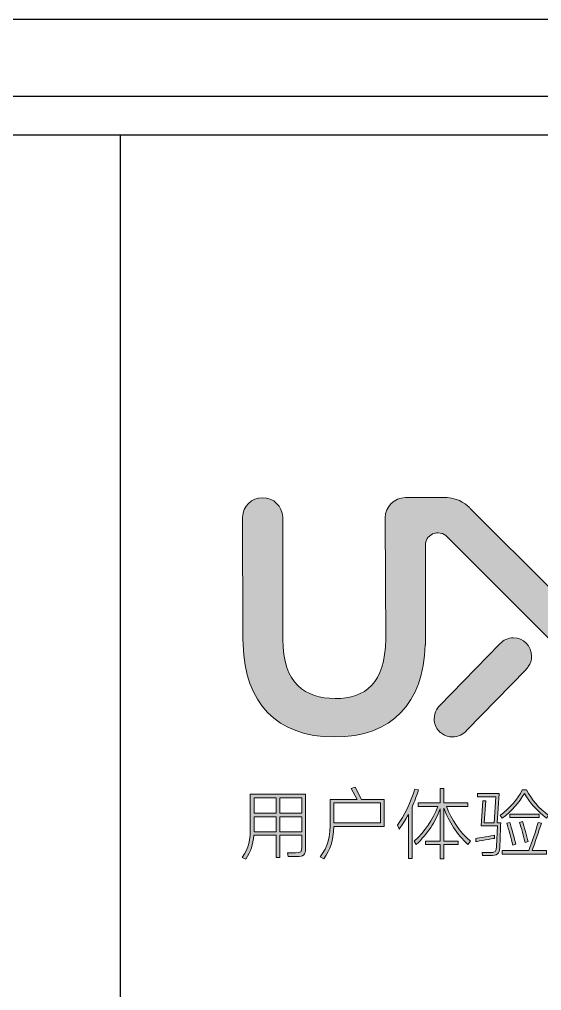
# Model space of a CAD drawing. Extents: x 23971 to 232415, y -48119 to 67869.
# Drawn here: x 230331 to 231431, y 40267 to 42314 of the extents above; entities that cross this region are included whole.
import ezdxf

# ---------------------------------------------------------------- set-up
doc = ezdxf.new("R2010")
doc.units = 0
doc.header["$LTSCALE"] = 1000
doc.header["$MEASUREMENT"] = 0
doc.layers.add('_U+56FE_U+5C42 1', color=7, linetype='Continuous')

# ---------------------------------------------------------------- blocks, each defined once
blk = doc.blocks.new('block 3')
at = {"layer": '_U+56FE_U+5C42 1'}
h = blk.add_hatch(color=251, dxfattribs=at)
h.dxf.hatch_style = 2
edge = h.paths.add_edge_path()
edge.add_spline(control_points=[(82.999, -165.967), (83.541, -165.967), (83.644, -165.848), (83.644, -165.394), (83.644, -165.394), (83.644, -164.174), (83.644, -164.174), (83.644, -164.174), (81.389, -164.174), (81.389, -164.174), (81.389, -164.174), (81.389, -166.429), (81.389, -166.429), (81.389, -166.429), (81.023, -166.429), (81.023, -166.429), (81.023, -166.429), (81.023, -164.174), (81.023, -164.174), (81.023, -164.174), (78.752, -164.174), (78.752, -164.174), (78.688, -165.147), (78.465, -165.752), (77.939, -166.613), (77.939, -166.613), (77.58, -166.429), (77.58, -166.429), (78.29, -165.346), (78.401, -164.82), (78.401, -163.099), (78.401, -163.099), (78.401, -159.991), (78.401, -159.991), (78.401, -159.991), (84.019, -159.991), (84.019, -159.991), (84.019, -159.991), (84.019, -165.513), (84.019, -165.513), (84.019, -166.151), (83.82, -166.342), (83.118, -166.342), (83.118, -166.342), (82.234, -166.342), (82.234, -166.342), (82.234, -166.342), (82.17, -165.967), (82.17, -165.967), (82.17, -165.967), (82.999, -165.967), (82.999, -165.967)], knot_values=[0, 0, 0, 0, 1, 1, 1, 2, 2, 2, 3, 3, 3, 4, 4, 4, 5, 5, 5, 6, 6, 6, 7, 7, 7, 8, 8, 8, 9, 9, 9, 10, 10, 10, 11, 11, 11, 12, 12, 12, 13, 13, 13, 14, 14, 14, 15, 15, 15, 16, 16, 16, 17, 17, 17, 17], degree=3, periodic=0)
edge = h.paths.add_edge_path()
edge.add_spline(control_points=[(78.776, -163.808), (78.776, -163.808), (81.023, -163.808), (81.023, -163.808), (81.023, -163.808), (81.023, -162.302), (81.023, -162.302), (81.023, -162.302), (78.784, -162.302), (78.784, -162.302), (78.784, -162.302), (78.784, -163.226), (78.784, -163.226), (78.784, -163.433), (78.784, -163.632), (78.776, -163.808)], knot_values=[0, 0, 0, 0, 1, 1, 1, 2, 2, 2, 3, 3, 3, 4, 4, 4, 5, 5, 5, 5], degree=3, periodic=0)
h.paths.add_polyline_path([(78.784, -161.935), (81.023, -161.935), (81.023, -160.357), (78.784, -160.357)])
h.paths.add_polyline_path([(81.389, -160.357), (81.389, -161.935), (83.644, -161.935), (83.644, -160.357)])
h.paths.add_polyline_path([(81.389, -163.808), (83.644, -163.808), (83.644, -162.302), (81.389, -162.302)])
h = blk.add_hatch(color=251, dxfattribs=at)
h.dxf.hatch_style = 2
edge = h.paths.add_edge_path()
edge.add_spline(control_points=[(89.717, -160.533), (89.717, -160.533), (92.004, -160.533), (92.004, -160.533), (92.004, -160.533), (92.004, -163.29), (92.004, -163.29), (92.004, -163.29), (86.888, -163.29), (86.888, -163.29), (86.832, -164.828), (86.585, -165.545), (85.876, -166.565), (85.876, -166.565), (85.509, -166.358), (85.509, -166.358), (86.33, -165.242), (86.521, -164.541), (86.521, -162.493), (86.521, -162.493), (86.521, -160.533), (86.521, -160.533), (86.521, -160.533), (89.262, -160.533), (89.262, -160.533), (89.262, -160.533), (88.657, -159.409), (88.657, -159.409), (88.657, -159.409), (89.063, -159.282), (89.063, -159.282), (89.063, -159.282), (89.717, -160.533), (89.717, -160.533)], knot_values=[0, 0, 0, 0, 1, 1, 1, 2, 2, 2, 3, 3, 3, 4, 4, 4, 5, 5, 5, 6, 6, 6, 7, 7, 7, 8, 8, 8, 9, 9, 9, 10, 10, 10, 11, 11, 11, 11], degree=3, periodic=0)
edge = h.paths.add_edge_path()
edge.add_spline(control_points=[(86.896, -162.923), (86.896, -162.923), (91.621, -162.923), (91.621, -162.923), (91.621, -162.923), (91.621, -160.883), (91.621, -160.883), (91.621, -160.883), (86.904, -160.883), (86.904, -160.883), (86.904, -160.883), (86.904, -162.413), (86.904, -162.413), (86.904, -162.597), (86.904, -162.764), (86.896, -162.923)], knot_values=[0, 0, 0, 0, 1, 1, 1, 2, 2, 2, 3, 3, 3, 4, 4, 4, 5, 5, 5, 5], degree=3, periodic=0)
h = blk.add_hatch(color=251, dxfattribs=at)
h.dxf.hatch_style = 2
edge = h.paths.add_edge_path()
edge.add_spline(control_points=[(94.474, -162.055), (94.179, -162.605), (93.86, -163.107), (93.518, -163.545), (93.518, -163.545), (93.359, -163.13), (93.359, -163.13), (94.044, -162.23), (94.713, -160.851), (95.12, -159.481), (95.12, -159.481), (95.494, -159.545), (95.494, -159.545), (95.311, -160.15), (95.096, -160.748), (94.841, -161.306), (94.841, -161.306), (94.841, -166.525), (94.841, -166.525), (94.841, -166.525), (94.474, -166.525), (94.474, -166.525), (94.474, -166.525), (94.474, -162.055), (94.474, -162.055)], knot_values=[0, 0, 0, 0, 1, 1, 1, 2, 2, 2, 3, 3, 3, 4, 4, 4, 5, 5, 5, 6, 6, 6, 7, 7, 7, 8, 8, 8, 8], degree=3, periodic=0)
edge = h.paths.add_edge_path()
edge.add_spline(control_points=[(97.709, -165.115), (97.709, -165.115), (96.227, -165.115), (96.227, -165.115), (96.227, -165.115), (96.227, -164.764), (96.227, -164.764), (96.227, -164.764), (97.709, -164.764), (97.709, -164.764), (97.709, -164.764), (97.709, -161.481), (97.709, -161.481), (97.199, -162.844), (96.442, -163.975), (95.271, -165.123), (95.271, -165.123), (95.048, -164.788), (95.048, -164.788), (96.187, -163.728), (96.936, -162.612), (97.47, -161.25), (97.47, -161.25), (95.462, -161.25), (95.462, -161.25), (95.462, -161.25), (95.462, -160.875), (95.462, -160.875), (95.462, -160.875), (97.709, -160.875), (97.709, -160.875), (97.709, -160.875), (97.709, -159.409), (97.709, -159.409), (97.709, -159.409), (98.076, -159.409), (98.076, -159.409), (98.076, -159.409), (98.076, -160.875), (98.076, -160.875), (98.076, -160.875), (100.514, -160.875), (100.514, -160.875), (100.514, -160.875), (100.514, -161.25), (100.514, -161.25), (100.514, -161.25), (98.331, -161.25), (98.331, -161.25), (98.849, -162.612), (99.709, -163.832), (100.785, -164.772), (100.785, -164.772), (100.514, -165.107), (100.514, -165.107), (99.43, -164.111), (98.57, -162.78), (98.076, -161.409), (98.076, -161.409), (98.076, -164.764), (98.076, -164.764), (98.076, -164.764), (99.542, -164.764), (99.542, -164.764), (99.542, -164.764), (99.542, -165.115), (99.542, -165.115), (99.542, -165.115), (98.076, -165.115), (98.076, -165.115), (98.076, -165.115), (98.076, -166.581), (98.076, -166.581), (98.076, -166.581), (97.709, -166.581), (97.709, -166.581), (97.709, -166.581), (97.709, -165.115), (97.709, -165.115)], knot_values=[0, 0, 0, 0, 1, 1, 1, 2, 2, 2, 3, 3, 3, 4, 4, 4, 5, 5, 5, 6, 6, 6, 7, 7, 7, 8, 8, 8, 9, 9, 9, 10, 10, 10, 11, 11, 11, 12, 12, 12, 13, 13, 13, 14, 14, 14, 15, 15, 15, 16, 16, 16, 17, 17, 17, 18, 18, 18, 19, 19, 19, 20, 20, 20, 21, 21, 21, 22, 22, 22, 23, 23, 23, 24, 24, 24, 25, 25, 25, 26, 26, 26, 26], degree=3, periodic=0)
h = blk.add_hatch(color=251, dxfattribs=at)
h.dxf.hatch_style = 2
edge = h.paths.add_edge_path()
edge.add_spline(control_points=[(101.335, -164.82), (101.335, -164.82), (101.319, -164.485), (101.319, -164.485), (101.558, -164.453), (103.017, -164.214), (103.216, -164.174), (103.216, -164.174), (103.232, -164.493), (103.232, -164.493), (103.056, -164.517), (101.566, -164.78), (101.335, -164.82)], knot_values=[0, 0, 0, 0, 1, 1, 1, 2, 2, 2, 3, 3, 3, 4, 4, 4, 4], degree=3, periodic=0)
edge = h.paths.add_edge_path()
edge.add_spline(control_points=[(102.682, -165.935), (103.28, -165.935), (103.431, -165.824), (103.439, -165.306), (103.439, -165.306), (103.527, -163.218), (103.527, -163.218), (103.527, -163.218), (101.853, -163.218), (101.853, -163.218), (101.853, -163.218), (102.028, -160.676), (102.028, -160.676), (102.028, -160.676), (102.347, -160.676), (102.347, -160.676), (102.347, -160.676), (102.188, -162.907), (102.188, -162.907), (102.188, -162.907), (103.184, -162.907), (103.184, -162.907), (103.184, -162.907), (103.367, -160.246), (103.367, -160.246), (103.367, -160.246), (101.503, -160.246), (101.503, -160.246), (101.503, -160.246), (101.503, -159.919), (101.503, -159.919), (101.503, -159.919), (103.702, -159.919), (103.702, -159.919), (103.702, -159.919), (103.511, -162.907), (103.511, -162.907), (103.511, -162.907), (103.861, -162.907), (103.861, -162.907), (103.837, -163.505), (103.797, -164.652), (103.758, -165.417), (103.734, -166.079), (103.519, -166.238), (102.77, -166.238), (102.77, -166.238), (102.013, -166.238), (102.013, -166.238), (102.013, -166.238), (101.957, -165.935), (101.957, -165.935), (101.957, -165.935), (102.682, -165.935), (102.682, -165.935)], knot_values=[0, 0, 0, 0, 1, 1, 1, 2, 2, 2, 3, 3, 3, 4, 4, 4, 5, 5, 5, 6, 6, 6, 7, 7, 7, 8, 8, 8, 9, 9, 9, 10, 10, 10, 11, 11, 11, 12, 12, 12, 13, 13, 13, 14, 14, 14, 15, 15, 15, 16, 16, 16, 17, 17, 17, 18, 18, 18, 18], degree=3, periodic=0)
edge = h.paths.add_edge_path()
edge.add_spline(control_points=[(106.268, -159.919), (105.718, -160.86), (105.009, -161.688), (104.021, -162.429), (104.021, -162.429), (103.797, -162.15), (103.797, -162.15), (104.817, -161.393), (105.559, -160.525), (106.053, -159.545), (106.053, -159.545), (106.491, -159.545), (106.491, -159.545), (106.977, -160.565), (107.726, -161.417), (108.73, -162.15), (108.73, -162.15), (108.515, -162.429), (108.515, -162.429), (107.535, -161.696), (106.818, -160.867), (106.268, -159.919)], knot_values=[0, 0, 0, 0, 1, 1, 1, 2, 2, 2, 3, 3, 3, 4, 4, 4, 5, 5, 5, 6, 6, 6, 7, 7, 7, 7], degree=3, periodic=0)
edge = h.paths.add_edge_path()
edge.add_spline(control_points=[(107.049, -165.728), (107.049, -165.728), (108.507, -165.728), (108.507, -165.728), (108.507, -165.728), (108.507, -166.087), (108.507, -166.087), (108.507, -166.087), (104.021, -166.087), (104.021, -166.087), (104.021, -166.087), (104.021, -165.728), (104.021, -165.728), (104.021, -165.728), (106.714, -165.728), (106.714, -165.728), (107.017, -164.907), (107.431, -163.688), (107.678, -162.859), (107.678, -162.859), (107.989, -162.955), (107.989, -162.955), (107.742, -163.72), (107.336, -164.947), (107.049, -165.728)], knot_values=[0, 0, 0, 0, 1, 1, 1, 2, 2, 2, 3, 3, 3, 4, 4, 4, 5, 5, 5, 6, 6, 6, 7, 7, 7, 8, 8, 8, 8], degree=3, periodic=0)
edge = h.paths.add_edge_path()
edge.add_spline(control_points=[(104.483, -162.947), (104.483, -162.947), (104.77, -162.859), (104.77, -162.859), (104.945, -163.409), (105.256, -164.501), (105.399, -165.083), (105.399, -165.083), (105.096, -165.17), (105.096, -165.17), (104.953, -164.581), (104.642, -163.489), (104.483, -162.947)], knot_values=[0, 0, 0, 0, 1, 1, 1, 2, 2, 2, 3, 3, 3, 4, 4, 4, 4], degree=3, periodic=0)
h.paths.add_polyline_path([(104.77, -162.373), (104.77, -162.023), (107.766, -162.023), (107.766, -162.373)])
edge = h.paths.add_edge_path()
edge.add_spline(control_points=[(105.774, -162.859), (105.774, -162.859), (106.077, -162.78), (106.077, -162.78), (106.236, -163.266), (106.507, -164.278), (106.634, -164.82), (106.634, -164.82), (106.331, -164.899), (106.331, -164.899), (106.204, -164.358), (105.941, -163.369), (105.774, -162.859)], knot_values=[0, 0, 0, 0, 1, 1, 1, 2, 2, 2, 3, 3, 3, 4, 4, 4, 4], degree=3, periodic=0)
at = {"layer": '_U+56FE_U+5C42 1', "lineweight": 0}
for points in [[(78.784, -161.935), (81.023, -161.935), (81.023, -160.357), (78.784, -160.357), (78.784, -161.935)], [(81.389, -160.357), (81.389, -161.935), (83.644, -161.935), (83.644, -160.357), (81.389, -160.357)], [(81.389, -163.808), (83.644, -163.808), (83.644, -162.302), (81.389, -162.302), (81.389, -163.808)], [(104.77, -162.373), (104.77, -162.023), (107.766, -162.023), (107.766, -162.373), (104.77, -162.373)]]:
    blk.add_lwpolyline(points, dxfattribs=at)
for points, knots in [([(82.999, -165.967), (83.541, -165.967), (83.644, -165.848), (83.644, -165.394), (83.644, -165.394), (83.644, -164.174), (83.644, -164.174), (83.644, -164.174), (81.389, -164.174), (81.389, -164.174), (81.389, -164.174), (81.389, -166.429), (81.389, -166.429), (81.389, -166.429), (81.023, -166.429), (81.023, -166.429), (81.023, -166.429), (81.023, -164.174), (81.023, -164.174), (81.023, -164.174), (78.752, -164.174), (78.752, -164.174), (78.688, -165.147), (78.465, -165.752), (77.939, -166.613), (77.939, -166.613), (77.58, -166.429), (77.58, -166.429), (78.29, -165.346), (78.401, -164.82), (78.401, -163.099), (78.401, -163.099), (78.401, -159.991), (78.401, -159.991), (78.401, -159.991), (84.019, -159.991), (84.019, -159.991), (84.019, -159.991), (84.019, -165.513), (84.019, -165.513), (84.019, -166.151), (83.82, -166.342), (83.118, -166.342), (83.118, -166.342), (82.234, -166.342), (82.234, -166.342), (82.234, -166.342), (82.17, -165.967), (82.17, -165.967), (82.17, -165.967), (82.999, -165.967), (82.999, -165.967)], [0, 0, 0, 0, 1, 1, 1, 2, 2, 2, 3, 3, 3, 4, 4, 4, 5, 5, 5, 6, 6, 6, 7, 7, 7, 8, 8, 8, 9, 9, 9, 10, 10, 10, 11, 11, 11, 12, 12, 12, 13, 13, 13, 14, 14, 14, 15, 15, 15, 16, 16, 16, 17, 17, 17, 17]), ([(89.717, -160.533), (89.717, -160.533), (92.004, -160.533), (92.004, -160.533), (92.004, -160.533), (92.004, -163.29), (92.004, -163.29), (92.004, -163.29), (86.888, -163.29), (86.888, -163.29), (86.832, -164.828), (86.585, -165.545), (85.876, -166.565), (85.876, -166.565), (85.509, -166.358), (85.509, -166.358), (86.33, -165.242), (86.521, -164.541), (86.521, -162.493), (86.521, -162.493), (86.521, -160.533), (86.521, -160.533), (86.521, -160.533), (89.262, -160.533), (89.262, -160.533), (89.262, -160.533), (88.657, -159.409), (88.657, -159.409), (88.657, -159.409), (89.063, -159.282), (89.063, -159.282), (89.063, -159.282), (89.717, -160.533), (89.717, -160.533)], [0, 0, 0, 0, 1, 1, 1, 2, 2, 2, 3, 3, 3, 4, 4, 4, 5, 5, 5, 6, 6, 6, 7, 7, 7, 8, 8, 8, 9, 9, 9, 10, 10, 10, 11, 11, 11, 11]), ([(94.474, -162.055), (94.179, -162.605), (93.86, -163.107), (93.518, -163.545), (93.518, -163.545), (93.359, -163.13), (93.359, -163.13), (94.044, -162.23), (94.713, -160.851), (95.12, -159.481), (95.12, -159.481), (95.494, -159.545), (95.494, -159.545), (95.311, -160.15), (95.096, -160.748), (94.841, -161.306), (94.841, -161.306), (94.841, -166.525), (94.841, -166.525), (94.841, -166.525), (94.474, -166.525), (94.474, -166.525), (94.474, -166.525), (94.474, -162.055), (94.474, -162.055)], [0, 0, 0, 0, 1, 1, 1, 2, 2, 2, 3, 3, 3, 4, 4, 4, 5, 5, 5, 6, 6, 6, 7, 7, 7, 8, 8, 8, 8]), ([(97.709, -165.115), (97.709, -165.115), (96.227, -165.115), (96.227, -165.115), (96.227, -165.115), (96.227, -164.764), (96.227, -164.764), (96.227, -164.764), (97.709, -164.764), (97.709, -164.764), (97.709, -164.764), (97.709, -161.481), (97.709, -161.481), (97.199, -162.844), (96.442, -163.975), (95.271, -165.123), (95.271, -165.123), (95.048, -164.788), (95.048, -164.788), (96.187, -163.728), (96.936, -162.612), (97.47, -161.25), (97.47, -161.25), (95.462, -161.25), (95.462, -161.25), (95.462, -161.25), (95.462, -160.875), (95.462, -160.875), (95.462, -160.875), (97.709, -160.875), (97.709, -160.875), (97.709, -160.875), (97.709, -159.409), (97.709, -159.409), (97.709, -159.409), (98.076, -159.409), (98.076, -159.409), (98.076, -159.409), (98.076, -160.875), (98.076, -160.875), (98.076, -160.875), (100.514, -160.875), (100.514, -160.875), (100.514, -160.875), (100.514, -161.25), (100.514, -161.25), (100.514, -161.25), (98.331, -161.25), (98.331, -161.25), (98.849, -162.612), (99.709, -163.832), (100.785, -164.772), (100.785, -164.772), (100.514, -165.107), (100.514, -165.107), (99.43, -164.111), (98.57, -162.78), (98.076, -161.409), (98.076, -161.409), (98.076, -164.764), (98.076, -164.764), (98.076, -164.764), (99.542, -164.764), (99.542, -164.764), (99.542, -164.764), (99.542, -165.115), (99.542, -165.115), (99.542, -165.115), (98.076, -165.115), (98.076, -165.115), (98.076, -165.115), (98.076, -166.581), (98.076, -166.581), (98.076, -166.581), (97.709, -166.581), (97.709, -166.581), (97.709, -166.581), (97.709, -165.115), (97.709, -165.115)], [0, 0, 0, 0, 1, 1, 1, 2, 2, 2, 3, 3, 3, 4, 4, 4, 5, 5, 5, 6, 6, 6, 7, 7, 7, 8, 8, 8, 9, 9, 9, 10, 10, 10, 11, 11, 11, 12, 12, 12, 13, 13, 13, 14, 14, 14, 15, 15, 15, 16, 16, 16, 17, 17, 17, 18, 18, 18, 19, 19, 19, 20, 20, 20, 21, 21, 21, 22, 22, 22, 23, 23, 23, 24, 24, 24, 25, 25, 25, 26, 26, 26, 26]), ([(102.682, -165.935), (103.28, -165.935), (103.431, -165.824), (103.439, -165.306), (103.439, -165.306), (103.527, -163.218), (103.527, -163.218), (103.527, -163.218), (101.853, -163.218), (101.853, -163.218), (101.853, -163.218), (102.028, -160.676), (102.028, -160.676), (102.028, -160.676), (102.347, -160.676), (102.347, -160.676), (102.347, -160.676), (102.188, -162.907), (102.188, -162.907), (102.188, -162.907), (103.184, -162.907), (103.184, -162.907), (103.184, -162.907), (103.367, -160.246), (103.367, -160.246), (103.367, -160.246), (101.503, -160.246), (101.503, -160.246), (101.503, -160.246), (101.503, -159.919), (101.503, -159.919), (101.503, -159.919), (103.702, -159.919), (103.702, -159.919), (103.702, -159.919), (103.511, -162.907), (103.511, -162.907), (103.511, -162.907), (103.861, -162.907), (103.861, -162.907), (103.837, -163.505), (103.797, -164.652), (103.758, -165.417), (103.734, -166.079), (103.519, -166.238), (102.77, -166.238), (102.77, -166.238), (102.013, -166.238), (102.013, -166.238), (102.013, -166.238), (101.957, -165.935), (101.957, -165.935), (101.957, -165.935), (102.682, -165.935), (102.682, -165.935)], [0, 0, 0, 0, 1, 1, 1, 2, 2, 2, 3, 3, 3, 4, 4, 4, 5, 5, 5, 6, 6, 6, 7, 7, 7, 8, 8, 8, 9, 9, 9, 10, 10, 10, 11, 11, 11, 12, 12, 12, 13, 13, 13, 14, 14, 14, 15, 15, 15, 16, 16, 16, 17, 17, 17, 18, 18, 18, 18]), ([(106.268, -159.919), (105.718, -160.86), (105.009, -161.688), (104.021, -162.429), (104.021, -162.429), (103.797, -162.15), (103.797, -162.15), (104.817, -161.393), (105.559, -160.525), (106.053, -159.545), (106.053, -159.545), (106.491, -159.545), (106.491, -159.545), (106.977, -160.565), (107.726, -161.417), (108.73, -162.15), (108.73, -162.15), (108.515, -162.429), (108.515, -162.429), (107.535, -161.696), (106.818, -160.867), (106.268, -159.919)], [0, 0, 0, 0, 1, 1, 1, 2, 2, 2, 3, 3, 3, 4, 4, 4, 5, 5, 5, 6, 6, 6, 7, 7, 7, 7]), ([(86.896, -162.923), (86.896, -162.923), (91.621, -162.923), (91.621, -162.923), (91.621, -162.923), (91.621, -160.883), (91.621, -160.883), (91.621, -160.883), (86.904, -160.883), (86.904, -160.883), (86.904, -160.883), (86.904, -162.413), (86.904, -162.413), (86.904, -162.597), (86.904, -162.764), (86.896, -162.923)], [0, 0, 0, 0, 1, 1, 1, 2, 2, 2, 3, 3, 3, 4, 4, 4, 5, 5, 5, 5]), ([(78.776, -163.808), (78.776, -163.808), (81.023, -163.808), (81.023, -163.808), (81.023, -163.808), (81.023, -162.302), (81.023, -162.302), (81.023, -162.302), (78.784, -162.302), (78.784, -162.302), (78.784, -162.302), (78.784, -163.226), (78.784, -163.226), (78.784, -163.433), (78.784, -163.632), (78.776, -163.808)], [0, 0, 0, 0, 1, 1, 1, 2, 2, 2, 3, 3, 3, 4, 4, 4, 5, 5, 5, 5]), ([(107.049, -165.728), (107.049, -165.728), (108.507, -165.728), (108.507, -165.728), (108.507, -165.728), (108.507, -166.087), (108.507, -166.087), (108.507, -166.087), (104.021, -166.087), (104.021, -166.087), (104.021, -166.087), (104.021, -165.728), (104.021, -165.728), (104.021, -165.728), (106.714, -165.728), (106.714, -165.728), (107.017, -164.907), (107.431, -163.688), (107.678, -162.859), (107.678, -162.859), (107.989, -162.955), (107.989, -162.955), (107.742, -163.72), (107.336, -164.947), (107.049, -165.728)], [0, 0, 0, 0, 1, 1, 1, 2, 2, 2, 3, 3, 3, 4, 4, 4, 5, 5, 5, 6, 6, 6, 7, 7, 7, 8, 8, 8, 8]), ([(104.483, -162.947), (104.483, -162.947), (104.77, -162.859), (104.77, -162.859), (104.945, -163.409), (105.256, -164.501), (105.399, -165.083), (105.399, -165.083), (105.096, -165.17), (105.096, -165.17), (104.953, -164.581), (104.642, -163.489), (104.483, -162.947)], [0, 0, 0, 0, 1, 1, 1, 2, 2, 2, 3, 3, 3, 4, 4, 4, 4]), ([(105.774, -162.859), (105.774, -162.859), (106.077, -162.78), (106.077, -162.78), (106.236, -163.266), (106.507, -164.278), (106.634, -164.82), (106.634, -164.82), (106.331, -164.899), (106.331, -164.899), (106.204, -164.358), (105.941, -163.369), (105.774, -162.859)], [0, 0, 0, 0, 1, 1, 1, 2, 2, 2, 3, 3, 3, 4, 4, 4, 4]), ([(101.335, -164.82), (101.335, -164.82), (101.319, -164.485), (101.319, -164.485), (101.558, -164.453), (103.017, -164.214), (103.216, -164.174), (103.216, -164.174), (103.232, -164.493), (103.232, -164.493), (103.056, -164.517), (101.566, -164.78), (101.335, -164.82)], [0, 0, 0, 0, 1, 1, 1, 2, 2, 2, 3, 3, 3, 4, 4, 4, 4])]:
    blk.add_open_spline(points, degree=3, knots=knots, dxfattribs=at)
blk = doc.blocks.new('40kuang')
at = {"layer": '_U+56FE_U+5C42 1'}
h = blk.add_hatch(color=256, dxfattribs=at)
h.dxf.hatch_style = 2
edge = h.paths.add_edge_path()
edge.add_spline(control_points=[(-169887.5, 35683), (-169897.6, 35712.6), (-169912.4, 35737.8), (-169932, 35758.6), (-169951.6, 35779.5), (-169975.8, 35795.4), (-170004.8, 35806.5), (-170033.1, 35817.4), (-170083.8, 35826.9), (-170125.2, 35827.3), (-170125.5, 35827.3), (-170125.7, 35827.4), (-170126, 35827.4), (-170126.1, 35827.4), (-170126.3, 35827.4), (-170126.4, 35827.4), (-170126.9, 35827.4), (-170127.4, 35827.4), (-170127.9, 35827.4), (-170127.9, 35827.4), (-170127.9, 35827.3), (-170127.9, 35827.3), (-170145.4, 35826.8), (-170161.3, 35820.1), (-170173.4, 35809.3), (-170173.8, 35809), (-170174.1, 35808.7), (-170174.5, 35808.5), (-170174.5, 35808.5), (-170176.1, 35806.8), (-170176.1, 35806.8), (-170176.3, 35806.6), (-170176.5, 35806.4), (-170176.7, 35806.3), (-170176.7, 35806.3), (-170353.5, 35629.2), (-170353.5, 35629.2), (-170353.5, 35629.2), (-170528.2, 35803.6), (-170528.2, 35803.6), (-170528.9, 35804.3), (-170529.6, 35805), (-170530.4, 35805.9), (-170531.7, 35807.2), (-170533, 35808.4), (-170534.3, 35809.5), (-170549.6, 35823), (-170567.3, 35826.4), (-170577.8, 35827.2), (-170577.8, 35827.2), (-170579.1, 35827.2), (-170579.1, 35827.2), (-170579.3, 35827.2), (-170579.5, 35827.2), (-170579.6, 35827.2), (-170579.6, 35827.2), (-170580.8, 35827.2), (-170580.8, 35827.2), (-170582.2, 35827.2), (-170583, 35827.2), (-170583, 35827.2), (-170583, 35827.2), (-170583, 35827.2), (-170583, 35827.2), (-170583, 35827.2), (-170665.4, 35827.2), (-170665.4, 35827.2), (-170665.5, 35827.2), (-170665.6, 35827.2), (-170665.7, 35827.2), (-170665.7, 35827.2), (-170665.8, 35827.2), (-170665.8, 35827.2), (-170689.2, 35827.2), (-170708.2, 35808.2), (-170708.2, 35784.7), (-170708.2, 35784.7), (-170708.2, 35784.6), (-170708.2, 35784.5), (-170708.3, 35783.2), (-170708.4, 35781.9), (-170708.4, 35780.6), (-170708.4, 35780.6), (-170707.3, 35528.7), (-170707.3, 35528.7), (-170708, 35435.6), (-170750, 35403.9), (-170813.8, 35403.5), (-170876.8, 35404.8), (-170924.2, 35433.9), (-170924.2, 35528.7), (-170924.2, 35528.7), (-170924.2, 35539), (-170924.2, 35539), (-170924.2, 35539), (-170924.2, 35784.9), (-170924.2, 35784.9), (-170924.2, 35785.2), (-170924.2, 35785.6), (-170924.2, 35785.9), (-170924.9, 35808.8), (-170943.6, 35827.1), (-170966.6, 35827.1), (-170989.6, 35827.1), (-171008.3, 35808.8), (-171009, 35785.9), (-171009, 35785.6), (-171009, 35785.2), (-171009, 35784.9), (-171009, 35784.9), (-171009, 35784.7), (-171009, 35784.7), (-171009, 35784.7), (-171009, 35784.7), (-171009, 35784.7), (-171009, 35784.7), (-171009, 35784.7), (-171009, 35784.7), (-171009, 35784.7), (-171008, 35539), (-171008, 35539), (-171008, 35539), (-171008, 35539), (-171008, 35539), (-171008, 35539), (-171008, 35528.7), (-171008, 35528.7), (-171008, 35526), (-171007.9, 35523.4), (-171007.9, 35520.7), (-171007.9, 35520.7), (-171007.9, 35517), (-171007.9, 35517), (-171007.9, 35517), (-171007.8, 35517), (-171007.8, 35517), (-171003.9, 35395.2), (-170937.5, 35322.6), (-170815.9, 35322.6), (-170692.3, 35322.6), (-170628.3, 35394.3), (-170623.8, 35517), (-170623.8, 35517), (-170623.6, 35517), (-170623.6, 35517), (-170623.6, 35517), (-170623.6, 35530.9), (-170623.6, 35530.9), (-170623.6, 35530.9), (-170623.6, 35539), (-170623.6, 35539), (-170623.6, 35539), (-170623.6, 35725.9), (-170623.6, 35725.9), (-170623.6, 35725.9), (-170623.5, 35725.9), (-170623.5, 35725.9), (-170623.5, 35726.2), (-170623.6, 35726.6), (-170623.6, 35726.9), (-170623.6, 35737.1), (-170617.7, 35745.9), (-170609.3, 35750.2), (-170608.8, 35750.4), (-170608.3, 35750.7), (-170607.7, 35750.9), (-170607.7, 35750.9), (-170607.6, 35750.9), (-170607.6, 35751), (-170604.5, 35752.3), (-170601, 35753.1), (-170597, 35753.1), (-170583.6, 35753.1), (-170574.8, 35741.5), (-170574.8, 35741.5), (-170574.8, 35741.5), (-170178.2, 35344.9), (-170178.2, 35344.9), (-170177.8, 35344.5), (-170177.3, 35344.2), (-170176.8, 35343.9), (-170164.7, 35331.5), (-170148, 35323.7), (-170129.5, 35322.8), (-170129.5, 35322.8), (-170129.5, 35322.6), (-170129.5, 35322.6), (-170087.9, 35322.1), (-170041.1, 35329.6), (-170011.1, 35340.1), (-169981.2, 35350.6), (-169955.9, 35369.3), (-169935.4, 35390.4), (-169914.8, 35411.5), (-169899.1, 35438), (-169888.4, 35470.1), (-169877.7, 35502.2), (-169872.3, 35539.7), (-169872.3, 35582.6), (-169872.3, 35619.9), (-169877.4, 35653.3), (-169887.5, 35683)], knot_values=[0, 0, 0, 0, 1, 1, 1, 2, 2, 2, 3, 3, 3, 4, 4, 4, 5, 5, 5, 6, 6, 6, 7, 7, 7, 8, 8, 8, 9, 9, 9, 10, 10, 10, 11, 11, 11, 12, 12, 12, 13, 13, 13, 14, 14, 14, 15, 15, 15, 16, 16, 16, 17, 17, 17, 18, 18, 18, 19, 19, 19, 20, 20, 20, 21, 21, 21, 22, 22, 22, 23, 23, 23, 24, 24, 24, 25, 25, 25, 26, 26, 26, 27, 27, 27, 28, 28, 28, 29, 29, 29, 30, 30, 30, 31, 31, 31, 32, 32, 32, 33, 33, 33, 34, 34, 34, 35, 35, 35, 36, 36, 36, 37, 37, 37, 38, 38, 38, 39, 39, 39, 40, 40, 40, 41, 41, 41, 42, 42, 42, 43, 43, 43, 44, 44, 44, 45, 45, 45, 46, 46, 46, 47, 47, 47, 48, 48, 48, 49, 49, 49, 50, 50, 50, 51, 51, 51, 52, 52, 52, 53, 53, 53, 54, 54, 54, 55, 55, 55, 56, 56, 56, 57, 57, 57, 58, 58, 58, 59, 59, 59, 60, 60, 60, 61, 61, 61, 62, 62, 62, 63, 63, 63, 64, 64, 64, 65, 65, 65, 66, 66, 66, 67, 67, 67, 67], degree=3, periodic=0)
edge = h.paths.add_edge_path()
edge.add_spline(control_points=[(-170063.7, 35414.2), (-170070.5, 35412.5), (-170081.1, 35410.3), (-170094.6, 35408.8), (-170095, 35408.8), (-170095.4, 35408.8), (-170095.8, 35408.7), (-170096.1, 35408.7), (-170096.4, 35408.7), (-170096.7, 35408.6), (-170096.7, 35408.6), (-170096.7, 35408.7), (-170096.7, 35408.7), (-170098.6, 35408.5), (-170100.6, 35408.4), (-170102.6, 35408.4), (-170121, 35408.4), (-170137.8, 35415.4), (-170150.4, 35426.9), (-170150.5, 35426.8), (-170150.6, 35426.7), (-170150.6, 35426.8), (-170151.4, 35427.3), (-170166.4, 35442.5), (-170171.9, 35448), (-170171.9, 35448), (-170171.9, 35448), (-170172, 35448), (-170172, 35448), (-170299, 35574.8), (-170299, 35574.8), (-170299, 35574.8), (-170153.6, 35720.2), (-170153.6, 35720.2), (-170153.6, 35720.2), (-170153.6, 35720.2), (-170153.6, 35720.1), (-170152.5, 35721.3), (-170151.2, 35722.4), (-170150, 35723.5), (-170148.8, 35724.6), (-170147.5, 35725.6), (-170146.2, 35726.6), (-170145.8, 35727), (-170145.3, 35727.3), (-170144.9, 35727.6), (-170143.6, 35728.6), (-170142.3, 35729.5), (-170141, 35730.3), (-170140.4, 35730.7), (-170139.8, 35731), (-170139.3, 35731.4), (-170138, 35732.1), (-170136.7, 35732.9), (-170135.3, 35733.6), (-170134.7, 35733.9), (-170134, 35734.3), (-170133.2, 35734.6), (-170132, 35735.2), (-170130.7, 35735.8), (-170129.4, 35736.3), (-170128.5, 35736.7), (-170127.7, 35737), (-170126.8, 35737.3), (-170125.6, 35737.7), (-170124.4, 35738.2), (-170123.1, 35738.5), (-170122.1, 35738.9), (-170121, 35739.1), (-170119.9, 35739.4), (-170118.8, 35739.7), (-170117.7, 35740), (-170116.6, 35740.2), (-170115.2, 35740.5), (-170113.8, 35740.7), (-170112.4, 35740.8), (-170111.5, 35741), (-170110.6, 35741.1), (-170109.7, 35741.2), (-170107.4, 35741.5), (-170105, 35741.6), (-170102.6, 35741.6), (-170101.4, 35741.6), (-170100.3, 35741.5), (-170099.1, 35741.5), (-170096.4, 35741.3), (-170093.7, 35741), (-170091.1, 35740.7), (-170090.5, 35740.6), (-170090, 35740.6), (-170089.5, 35740.5), (-170088, 35740.3), (-170086.5, 35740.1), (-170085.1, 35739.9), (-170082.4, 35739.5), (-170080, 35739.1), (-170077.6, 35738.7), (-170076.9, 35738.6), (-170076.2, 35738.4), (-170075.5, 35738.3), (-170074, 35738), (-170072.5, 35737.7), (-170071.2, 35737.5), (-169993.1, 35720.9), (-169948.9, 35662.6), (-169948.9, 35577.7), (-169948.9, 35495.7), (-169990.5, 35434.5), (-170063.7, 35414.2)], knot_values=[0, 0, 0, 0, 1, 1, 1, 2, 2, 2, 3, 3, 3, 4, 4, 4, 5, 5, 5, 6, 6, 6, 7, 7, 7, 8, 8, 8, 9, 9, 9, 10, 10, 10, 11, 11, 11, 12, 12, 12, 13, 13, 13, 14, 14, 14, 15, 15, 15, 16, 16, 16, 17, 17, 17, 18, 18, 18, 19, 19, 19, 20, 20, 20, 21, 21, 21, 22, 22, 22, 23, 23, 23, 24, 24, 24, 25, 25, 25, 26, 26, 26, 27, 27, 27, 28, 28, 28, 29, 29, 29, 30, 30, 30, 31, 31, 31, 32, 32, 32, 33, 33, 33, 34, 34, 34, 35, 35, 35, 36, 36, 36, 36], degree=3, periodic=0)
h = blk.add_hatch(color=30, dxfattribs=at)
h.dxf.hatch_style = 2
edge = h.paths.add_edge_path()
edge.add_spline(control_points=[(-170406.8, 35470.8), (-170402.3, 35477.1), (-170399.7, 35484.7), (-170399.7, 35493), (-170399.7, 35514.3), (-170416.9, 35531.5), (-170438.3, 35531.5), (-170449.3, 35531.5), (-170459.3, 35526.9), (-170466.3, 35519.4), (-170466.4, 35519.4), (-170466.5, 35519.3), (-170466.6, 35519.2), (-170466.6, 35519.2), (-170594, 35388.3), (-170594, 35388.3), (-170596.4, 35385.8), (-170598.5, 35382.9), (-170600.2, 35379.6), (-170603.3, 35374.1), (-170605, 35367.8), (-170605, 35361.1), (-170605, 35360.8), (-170605, 35360.6), (-170604.9, 35360.3), (-170605, 35351), (-170602, 35341.6), (-170594.9, 35334.5), (-170592.8, 35332.4), (-170590.4, 35330.7), (-170587.9, 35329.2), (-170581.8, 35325), (-170574.4, 35322.6), (-170566.4, 35322.6), (-170554.3, 35322.6), (-170543.6, 35328.1), (-170536.5, 35336.8), (-170536.5, 35336.8), (-170411.7, 35464.4), (-170411.7, 35464.4), (-170409.9, 35466.3), (-170408.2, 35468.4), (-170406.8, 35470.8)], knot_values=[0, 0, 0, 0, 1, 1, 1, 2, 2, 2, 3, 3, 3, 4, 4, 4, 5, 5, 5, 6, 6, 6, 7, 7, 7, 8, 8, 8, 9, 9, 9, 10, 10, 10, 11, 11, 11, 12, 12, 12, 13, 13, 13, 14, 14, 14, 14], degree=3, periodic=0)
at = {"color": 251}
blk.add_line((-169558.1, 36672.9), (-181089.5, 36672.9), dxfattribs=at)
for p, q in [((-169639.4, 36591.5), (-181008.2, 36591.5)), ((-171265.8, 28679.5), (-171265.8, 36591.5))]:
    blk.add_line(p, q)
blk.add_lwpolyline([(-181275.4, 28435.5), (-169395.4, 28435.5), (-169395.4, 36835.5), (-181275.4, 36835.5)], close=True)
at = {"layer": '_U+56FE_U+5C42 1', "lineweight": 0}
for points, knots in [([(-169887.5, 35683), (-169897.6, 35712.6), (-169912.4, 35737.8), (-169932, 35758.6), (-169951.6, 35779.5), (-169975.8, 35795.4), (-170004.8, 35806.5), (-170033.1, 35817.4), (-170083.8, 35826.9), (-170125.2, 35827.3), (-170125.5, 35827.3), (-170125.7, 35827.4), (-170126, 35827.4), (-170126.1, 35827.4), (-170126.3, 35827.4), (-170126.4, 35827.4), (-170126.9, 35827.4), (-170127.4, 35827.4), (-170127.9, 35827.4), (-170127.9, 35827.4), (-170127.9, 35827.3), (-170127.9, 35827.3), (-170145.4, 35826.8), (-170161.3, 35820.1), (-170173.4, 35809.3), (-170173.8, 35809), (-170174.1, 35808.7), (-170174.5, 35808.5), (-170174.5, 35808.5), (-170176.1, 35806.8), (-170176.1, 35806.8), (-170176.3, 35806.6), (-170176.5, 35806.4), (-170176.7, 35806.3), (-170176.7, 35806.3), (-170353.5, 35629.2), (-170353.5, 35629.2), (-170353.5, 35629.2), (-170528.2, 35803.6), (-170528.2, 35803.6), (-170528.9, 35804.3), (-170529.6, 35805), (-170530.4, 35805.9), (-170531.7, 35807.2), (-170533, 35808.4), (-170534.3, 35809.5), (-170549.6, 35823), (-170567.3, 35826.4), (-170577.8, 35827.2), (-170577.8, 35827.2), (-170579.1, 35827.2), (-170579.1, 35827.2), (-170579.3, 35827.2), (-170579.5, 35827.2), (-170579.6, 35827.2), (-170579.6, 35827.2), (-170580.8, 35827.2), (-170580.8, 35827.2), (-170582.2, 35827.2), (-170583, 35827.2), (-170583, 35827.2), (-170583, 35827.2), (-170583, 35827.2), (-170583, 35827.2), (-170583, 35827.2), (-170665.4, 35827.2), (-170665.4, 35827.2), (-170665.5, 35827.2), (-170665.6, 35827.2), (-170665.7, 35827.2), (-170665.7, 35827.2), (-170665.8, 35827.2), (-170665.8, 35827.2), (-170689.2, 35827.2), (-170708.2, 35808.2), (-170708.2, 35784.7), (-170708.2, 35784.7), (-170708.2, 35784.6), (-170708.2, 35784.5), (-170708.3, 35783.2), (-170708.4, 35781.9), (-170708.4, 35780.6), (-170708.4, 35780.6), (-170707.3, 35528.7), (-170707.3, 35528.7), (-170708, 35435.6), (-170750, 35403.9), (-170813.8, 35403.5), (-170876.8, 35404.8), (-170924.2, 35433.9), (-170924.2, 35528.7), (-170924.2, 35528.7), (-170924.2, 35539), (-170924.2, 35539), (-170924.2, 35539), (-170924.2, 35784.9), (-170924.2, 35784.9), (-170924.2, 35785.2), (-170924.2, 35785.6), (-170924.2, 35785.9), (-170924.9, 35808.8), (-170943.6, 35827.1), (-170966.6, 35827.1), (-170989.6, 35827.1), (-171008.3, 35808.8), (-171009, 35785.9), (-171009, 35785.6), (-171009, 35785.2), (-171009, 35784.9), (-171009, 35784.9), (-171009, 35784.7), (-171009, 35784.7), (-171009, 35784.7), (-171009, 35784.7), (-171009, 35784.7), (-171009, 35784.7), (-171009, 35784.7), (-171009, 35784.7), (-171009, 35784.7), (-171008, 35539), (-171008, 35539), (-171008, 35539), (-171008, 35539), (-171008, 35539), (-171008, 35539), (-171008, 35528.7), (-171008, 35528.7), (-171008, 35526), (-171007.9, 35523.4), (-171007.9, 35520.7), (-171007.9, 35520.7), (-171007.9, 35517), (-171007.9, 35517), (-171007.9, 35517), (-171007.8, 35517), (-171007.8, 35517), (-171003.9, 35395.2), (-170937.5, 35322.6), (-170815.9, 35322.6), (-170692.3, 35322.6), (-170628.3, 35394.3), (-170623.8, 35517), (-170623.8, 35517), (-170623.6, 35517), (-170623.6, 35517), (-170623.6, 35517), (-170623.6, 35530.9), (-170623.6, 35530.9), (-170623.6, 35530.9), (-170623.6, 35539), (-170623.6, 35539), (-170623.6, 35539), (-170623.6, 35725.9), (-170623.6, 35725.9), (-170623.6, 35725.9), (-170623.5, 35725.9), (-170623.5, 35725.9), (-170623.5, 35726.2), (-170623.6, 35726.6), (-170623.6, 35726.9), (-170623.6, 35737.1), (-170617.7, 35745.9), (-170609.3, 35750.2), (-170608.8, 35750.4), (-170608.3, 35750.7), (-170607.7, 35750.9), (-170607.7, 35750.9), (-170607.6, 35750.9), (-170607.6, 35751), (-170604.5, 35752.3), (-170601, 35753.1), (-170597, 35753.1), (-170583.6, 35753.1), (-170574.8, 35741.5), (-170574.8, 35741.5), (-170574.8, 35741.5), (-170178.2, 35344.9), (-170178.2, 35344.9), (-170177.8, 35344.5), (-170177.3, 35344.2), (-170176.8, 35343.9), (-170164.7, 35331.5), (-170148, 35323.7), (-170129.5, 35322.8), (-170129.5, 35322.8), (-170129.5, 35322.6), (-170129.5, 35322.6), (-170087.9, 35322.1), (-170041.1, 35329.6), (-170011.1, 35340.1), (-169981.2, 35350.6), (-169955.9, 35369.3), (-169935.4, 35390.4), (-169914.8, 35411.5), (-169899.1, 35438), (-169888.4, 35470.1), (-169877.7, 35502.2), (-169872.3, 35539.7), (-169872.3, 35582.6), (-169872.3, 35619.9), (-169877.4, 35653.3), (-169887.5, 35683)], [0, 0, 0, 0, 1, 1, 1, 2, 2, 2, 3, 3, 3, 4, 4, 4, 5, 5, 5, 6, 6, 6, 7, 7, 7, 8, 8, 8, 9, 9, 9, 10, 10, 10, 11, 11, 11, 12, 12, 12, 13, 13, 13, 14, 14, 14, 15, 15, 15, 16, 16, 16, 17, 17, 17, 18, 18, 18, 19, 19, 19, 20, 20, 20, 21, 21, 21, 22, 22, 22, 23, 23, 23, 24, 24, 24, 25, 25, 25, 26, 26, 26, 27, 27, 27, 28, 28, 28, 29, 29, 29, 30, 30, 30, 31, 31, 31, 32, 32, 32, 33, 33, 33, 34, 34, 34, 35, 35, 35, 36, 36, 36, 37, 37, 37, 38, 38, 38, 39, 39, 39, 40, 40, 40, 41, 41, 41, 42, 42, 42, 43, 43, 43, 44, 44, 44, 45, 45, 45, 46, 46, 46, 47, 47, 47, 48, 48, 48, 49, 49, 49, 50, 50, 50, 51, 51, 51, 52, 52, 52, 53, 53, 53, 54, 54, 54, 55, 55, 55, 56, 56, 56, 57, 57, 57, 58, 58, 58, 59, 59, 59, 60, 60, 60, 61, 61, 61, 62, 62, 62, 63, 63, 63, 64, 64, 64, 65, 65, 65, 66, 66, 66, 67, 67, 67, 67]), ([(-170406.8, 35470.8), (-170402.3, 35477.1), (-170399.7, 35484.7), (-170399.7, 35493), (-170399.7, 35514.3), (-170416.9, 35531.5), (-170438.3, 35531.5), (-170449.3, 35531.5), (-170459.3, 35526.9), (-170466.3, 35519.4), (-170466.4, 35519.4), (-170466.5, 35519.3), (-170466.6, 35519.2), (-170466.6, 35519.2), (-170594, 35388.3), (-170594, 35388.3), (-170596.4, 35385.8), (-170598.5, 35382.9), (-170600.2, 35379.6), (-170603.3, 35374.1), (-170605, 35367.8), (-170605, 35361.1), (-170605, 35360.8), (-170605, 35360.6), (-170604.9, 35360.3), (-170605, 35351), (-170602, 35341.6), (-170594.9, 35334.5), (-170592.8, 35332.4), (-170590.4, 35330.7), (-170587.9, 35329.2), (-170581.8, 35325), (-170574.4, 35322.6), (-170566.4, 35322.6), (-170554.3, 35322.6), (-170543.6, 35328.1), (-170536.5, 35336.8), (-170536.5, 35336.8), (-170411.7, 35464.4), (-170411.7, 35464.4), (-170409.9, 35466.3), (-170408.2, 35468.4), (-170406.8, 35470.8)], [0, 0, 0, 0, 1, 1, 1, 2, 2, 2, 3, 3, 3, 4, 4, 4, 5, 5, 5, 6, 6, 6, 7, 7, 7, 8, 8, 8, 9, 9, 9, 10, 10, 10, 11, 11, 11, 12, 12, 12, 13, 13, 13, 14, 14, 14, 14])]:
    blk.add_open_spline(points, degree=3, knots=knots, dxfattribs=at)
at = {"layer": '_U+56FE_U+5C42 1', "xscale": 20.72769846773844, "yscale": 20.72769846773844, "zscale": 20.72769846773844}
blk.add_blockref('block 3', (-172617.6, 38518.2), dxfattribs=at)

msp = doc.modelspace()

# ---------------------------------------------------------------- block references
at = {"color": 146}
msp.add_blockref('40kuang', (401809.9, 5478.9), dxfattribs=at)

doc.saveas('drawing.dxf')
